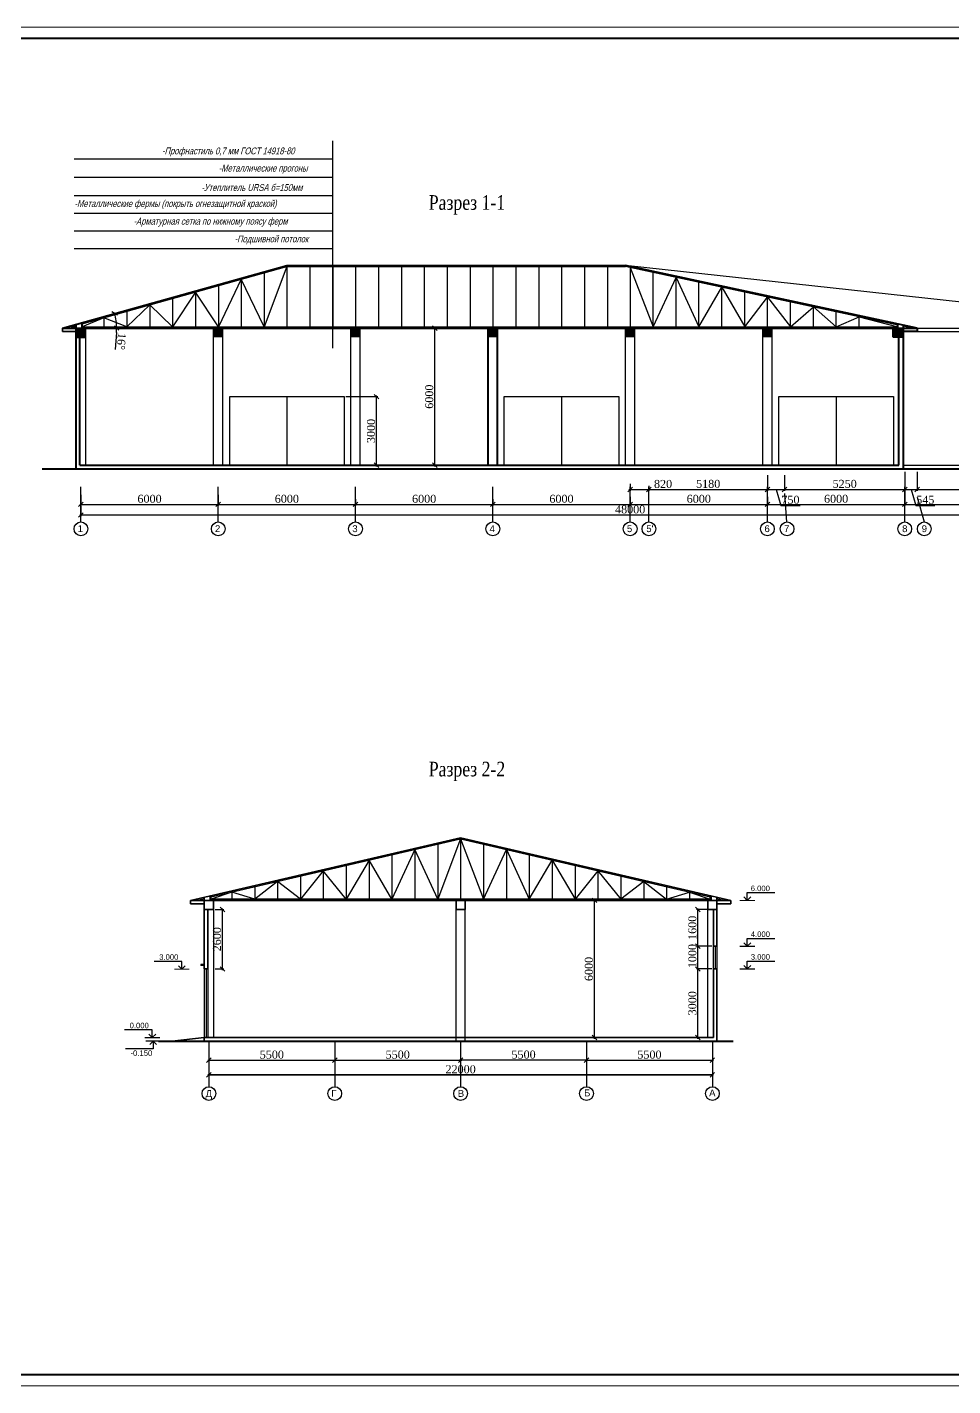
# Model space of a CAD drawing. Header units: millimetres. Extents: x 72928 to 1386960, y 320086 to 445536.
# Drawn here: x 1105131 to 1145577, y 367986 to 427386 of the extents above; entities that cross this region are included whole.
import ezdxf

# ---------------------------------------------------------------- set-up
doc = ezdxf.new("R2010")
doc.units = ezdxf.units.MM
doc.layers.get('Defpoints').update_dxf_attribs({"color": 140})
doc.layers.add('TXT', color=7, linetype='Continuous')
doc.layers.add('ђЂЊЉЂ', color=7, linetype='Continuous')
doc.styles.add('CYRILLC', font='cyrillc', dxfattribs={"width": 0.8, "height": 3})
doc.styles.add('Fayz', font='times.ttf', dxfattribs={"width": 0.8, "oblique": 1})
doc.styles.add('ira', font='arial.ttf', dxfattribs={"height": 3})
doc.styles.add('J~stule', font='dutch.ttf')
doc.dimstyles.new('J~style', dxfattribs={"dimscale": 100, "dimtxt": 3.5, "dimasz": 2, "dimexe": 0.55, "dimexo": 0.725, "dimtad": 1, "dimdec": 0, "dimdsep": 46, "dimtxsty": 'J~stule', "dimblk": 'OBLIQUE', "dimcen": 2, "dimdle": 0.5, "dimadec": 0, "dimazin": 0, "dimtfac": 1, "dimtdec": 0, "dimtmove": 0, "dimatfit": 3, "dimfxl": 1, "dimarcsym": 0})

# ---------------------------------------------------------------- blocks, each defined once
blk = doc.blocks.new('_Oblique')
at = {"color": 0, "linetype": 'ByBlock', "lineweight": -2}
blk.add_line((-0.5, -0.5), (0.5, 0.5), dxfattribs=at)
blk = doc.blocks.new('*D199')
at = {"color": 0, "lineweight": -2, "transparency": 16777216}
for p, q in [((1119052, 411232), (1120452, 411232)), ((1120397, 408182), (1120397, 411282)), ((1119052, 408232), (1120452, 408232))]:
    blk.add_line(p, q, dxfattribs=at)
at = {"layer": 'Defpoints', "color": 0, "transparency": 16777216}
for p in [(1118980, 411232), (1120397, 411232), (1118980, 408232)]:
    blk.add_point(p, dxfattribs=at)
at = {"color": 0, "lineweight": -2, "transparency": 16777216, "xscale": 200, "yscale": 200, "zscale": 200}
for p, rotation in [((1120397, 411232), 90), ((1120397, 408232), 270)]:
    blk.add_blockref('_Oblique', p, dxfattribs=dict(at, rotation=rotation))
at = {"color": 0, "transparency": 16777216, "insert": (1120156, 409732), "char_height": 350, "attachment_point": 5, "rotation": 90, "style": 'J~stule'}
blk.add_mtext('3000', dxfattribs=at)
blk = doc.blocks.new('*D200')
at = {"color": 0, "lineweight": -2, "transparency": 16777216}
for p, q in [((1122898, 414232), (1122995, 414232)), ((1122940, 408182), (1122940, 414282)), ((1122898, 408232), (1122995, 408232))]:
    blk.add_line(p, q, dxfattribs=at)
at = {"layer": 'Defpoints', "color": 0, "transparency": 16777216}
for p in [(1122825, 414232), (1122940, 414232), (1122825, 408232)]:
    blk.add_point(p, dxfattribs=at)
at = {"color": 0, "lineweight": -2, "transparency": 16777216, "xscale": 200, "yscale": 200, "zscale": 200}
for p, rotation in [((1122940, 414232), 90), ((1122940, 408232), 270)]:
    blk.add_blockref('_Oblique', p, dxfattribs=dict(at, rotation=rotation))
at = {"color": 0, "transparency": 16777216, "insert": (1122699, 411232), "char_height": 350, "attachment_point": 5, "rotation": 90, "style": 'J~stule'}
blk.add_mtext('6000', dxfattribs=at)
blk = doc.blocks.new('*D201')
at = {"color": 0, "lineweight": -2, "transparency": 16777216}
blk.add_line((1109033, 414033), (1108971, 413301), dxfattribs=at)
for start, end in [(359.99978, 15.6224), (355.14822, 359.99978)]:
    blk.add_arc((1106678, 414233), 2363, start, end, dxfattribs=at)
at = {"layer": 'Defpoints', "color": 0, "transparency": 16777216}
for p in [(1116478, 416973), (1109002, 414660), (1106678, 414233), (1106678, 414233), (1144026, 414232)]:
    blk.add_point(p, dxfattribs=at)
at = {"color": 0, "lineweight": -2, "transparency": 16777216, "xscale": 200, "yscale": 200, "zscale": 200}
for p, rotation in [((1108954, 414869), 105.6223984759458), ((1109041, 414233), 269.9997775205924)]:
    blk.add_blockref('_Oblique', p, dxfattribs=dict(at, rotation=rotation))
at = {"color": 0, "transparency": 16777216, "insert": (1109243, 413646), "char_height": 350, "attachment_point": 5, "rotation": 265.14822, "style": 'J~stule'}
blk.add_mtext('16°', dxfattribs=at)
blk = doc.blocks.new('*D130')
at = {"color": 0, "lineweight": -2, "transparency": 16777216}
for p, q in [((1107478, 406451), (1107478, 406005)), ((1155478, 406451), (1155478, 406005)), ((1107428, 406060), (1155528, 406060))]:
    blk.add_line(p, q, dxfattribs=at)
at = {"layer": 'Defpoints', "color": 0, "transparency": 16777216}
for p in [(1107478, 406523), (1155478, 406523), (1155478, 406060)]:
    blk.add_point(p, dxfattribs=at)
at = {"color": 0, "lineweight": -2, "transparency": 16777216, "xscale": 200, "yscale": 200, "zscale": 200, "rotation": 180}
blk.add_blockref('_Oblique', (1107478, 406060), dxfattribs=at)
at = {"color": 0, "lineweight": -2, "transparency": 16777216, "xscale": 200, "yscale": 200, "zscale": 200}
blk.add_blockref('_Oblique', (1155478, 406060), dxfattribs=at)
at = {"color": 0, "transparency": 16777216, "insert": (1131478, 406302), "char_height": 350, "attachment_point": 5, "style": 'J~stule'}
blk.add_mtext('48000', dxfattribs=at)
blk = doc.blocks.new('*D23')
at = {"color": 0, "lineweight": -2, "transparency": 16777216}
for p, q in [((1107478, 406947), (1107478, 406468)), ((1113477, 406947), (1113477, 406468)), ((1107428, 406523), (1113527, 406523))]:
    blk.add_line(p, q, dxfattribs=at)
at = {"layer": 'Defpoints', "color": 0, "transparency": 16777216}
for p in [(1107478, 407020), (1113477, 407020), (1113477, 406523)]:
    blk.add_point(p, dxfattribs=at)
at = {"color": 0, "lineweight": -2, "transparency": 16777216, "xscale": 200, "yscale": 200, "zscale": 200, "rotation": 180}
blk.add_blockref('_Oblique', (1107478, 406523), dxfattribs=at)
at = {"color": 0, "lineweight": -2, "transparency": 16777216, "xscale": 200, "yscale": 200, "zscale": 200}
blk.add_blockref('_Oblique', (1113477, 406523), dxfattribs=at)
at = {"color": 0, "transparency": 16777216, "insert": (1110478, 406764), "char_height": 350, "attachment_point": 5, "style": 'J~stule'}
blk.add_mtext('6000', dxfattribs=at)
blk = doc.blocks.new('*D24')
at = {"color": 0, "lineweight": -2, "transparency": 16777216}
for p, q in [((1113477, 406947), (1113477, 406468)), ((1113427, 406523), (1119527, 406523)), ((1119477, 406750), (1119477, 406468))]:
    blk.add_line(p, q, dxfattribs=at)
at = {"layer": 'Defpoints', "color": 0, "transparency": 16777216}
for p in [(1113477, 407020), (1119477, 406823), (1119477, 406523)]:
    blk.add_point(p, dxfattribs=at)
at = {"color": 0, "lineweight": -2, "transparency": 16777216, "xscale": 200, "yscale": 200, "zscale": 200, "rotation": 180}
blk.add_blockref('_Oblique', (1113477, 406523), dxfattribs=at)
at = {"color": 0, "lineweight": -2, "transparency": 16777216, "xscale": 200, "yscale": 200, "zscale": 200}
blk.add_blockref('_Oblique', (1119477, 406523), dxfattribs=at)
at = {"color": 0, "transparency": 16777216, "insert": (1116477, 406764), "char_height": 350, "attachment_point": 5, "style": 'J~stule'}
blk.add_mtext('6000', dxfattribs=at)
blk = doc.blocks.new('*D131')
at = {"color": 0, "lineweight": -2, "transparency": 16777216}
for p, q in [((1119427, 406523), (1125527, 406523)), ((1119477, 406750), (1119477, 406468)), ((1125477, 406750), (1125477, 406468))]:
    blk.add_line(p, q, dxfattribs=at)
at = {"layer": 'Defpoints', "color": 0, "transparency": 16777216}
for p in [(1119477, 406823), (1125477, 406823), (1125477, 406523)]:
    blk.add_point(p, dxfattribs=at)
at = {"color": 0, "lineweight": -2, "transparency": 16777216, "xscale": 200, "yscale": 200, "zscale": 200, "rotation": 180}
blk.add_blockref('_Oblique', (1119477, 406523), dxfattribs=at)
at = {"color": 0, "lineweight": -2, "transparency": 16777216, "xscale": 200, "yscale": 200, "zscale": 200}
blk.add_blockref('_Oblique', (1125477, 406523), dxfattribs=at)
at = {"color": 0, "transparency": 16777216, "insert": (1122477, 406764), "char_height": 350, "attachment_point": 5, "style": 'J~stule'}
blk.add_mtext('6000', dxfattribs=at)
blk = doc.blocks.new('*D132')
at = {"color": 0, "lineweight": -2, "transparency": 16777216}
for p, q in [((1125427, 406523), (1131527, 406523)), ((1125477, 406750), (1125477, 406468)), ((1131477, 406849), (1131477, 406468))]:
    blk.add_line(p, q, dxfattribs=at)
at = {"layer": 'Defpoints', "color": 0, "transparency": 16777216}
for p in [(1131477, 406921), (1125477, 406823), (1131477, 406523)]:
    blk.add_point(p, dxfattribs=at)
at = {"color": 0, "lineweight": -2, "transparency": 16777216, "xscale": 200, "yscale": 200, "zscale": 200, "rotation": 180}
blk.add_blockref('_Oblique', (1125477, 406523), dxfattribs=at)
at = {"color": 0, "lineweight": -2, "transparency": 16777216, "xscale": 200, "yscale": 200, "zscale": 200}
blk.add_blockref('_Oblique', (1131477, 406523), dxfattribs=at)
at = {"color": 0, "transparency": 16777216, "insert": (1128477, 406764), "char_height": 350, "attachment_point": 5, "style": 'J~stule'}
blk.add_mtext('6000', dxfattribs=at)
blk = doc.blocks.new('*D25')
at = {"color": 0, "lineweight": -2, "transparency": 16777216}
for p, q in [((1131427, 406523), (1137527, 406523)), ((1131477, 406849), (1131477, 406468)), ((1137477, 406849), (1137477, 406468))]:
    blk.add_line(p, q, dxfattribs=at)
at = {"layer": 'Defpoints', "color": 0, "transparency": 16777216}
for p in [(1131477, 406921), (1137477, 406921), (1137477, 406523)]:
    blk.add_point(p, dxfattribs=at)
at = {"color": 0, "lineweight": -2, "transparency": 16777216, "xscale": 200, "yscale": 200, "zscale": 200, "rotation": 180}
blk.add_blockref('_Oblique', (1131477, 406523), dxfattribs=at)
at = {"color": 0, "lineweight": -2, "transparency": 16777216, "xscale": 200, "yscale": 200, "zscale": 200}
blk.add_blockref('_Oblique', (1137477, 406523), dxfattribs=at)
at = {"color": 0, "transparency": 16777216, "insert": (1134477, 406764), "char_height": 350, "attachment_point": 5, "style": 'J~stule'}
blk.add_mtext('6000', dxfattribs=at)
blk = doc.blocks.new('*D123')
at = {"color": 0, "lineweight": -2, "transparency": 16777216}
for p, q in [((1143477, 407221), (1143477, 406468)), ((1137427, 406523), (1143527, 406523)), ((1137477, 406849), (1137477, 406468))]:
    blk.add_line(p, q, dxfattribs=at)
at = {"layer": 'Defpoints', "color": 0, "transparency": 16777216}
for p in [(1137477, 406921), (1143477, 407293), (1143477, 406523)]:
    blk.add_point(p, dxfattribs=at)
at = {"color": 0, "lineweight": -2, "transparency": 16777216, "xscale": 200, "yscale": 200, "zscale": 200, "rotation": 180}
blk.add_blockref('_Oblique', (1137477, 406523), dxfattribs=at)
at = {"color": 0, "lineweight": -2, "transparency": 16777216, "xscale": 200, "yscale": 200, "zscale": 200}
blk.add_blockref('_Oblique', (1143477, 406523), dxfattribs=at)
at = {"color": 0, "transparency": 16777216, "insert": (1140477, 406764), "char_height": 350, "attachment_point": 5, "style": 'J~stule'}
blk.add_mtext('6000', dxfattribs=at)
blk = doc.blocks.new('*D124')
at = {"color": 0, "lineweight": -2, "transparency": 16777216}
for p, q in [((1149477, 407495), (1149477, 406468)), ((1143477, 407221), (1143477, 406468)), ((1143427, 406523), (1149527, 406523))]:
    blk.add_line(p, q, dxfattribs=at)
at = {"layer": 'Defpoints', "color": 0, "transparency": 16777216}
for p in [(1149477, 407568), (1143477, 407293), (1149477, 406523)]:
    blk.add_point(p, dxfattribs=at)
at = {"color": 0, "lineweight": -2, "transparency": 16777216, "xscale": 200, "yscale": 200, "zscale": 200, "rotation": 180}
blk.add_blockref('_Oblique', (1143477, 406523), dxfattribs=at)
at = {"color": 0, "lineweight": -2, "transparency": 16777216, "xscale": 200, "yscale": 200, "zscale": 200}
blk.add_blockref('_Oblique', (1149477, 406523), dxfattribs=at)
at = {"color": 0, "transparency": 16777216, "insert": (1146477, 406764), "char_height": 350, "attachment_point": 5, "style": 'J~stule'}
blk.add_mtext('6000', dxfattribs=at)
blk = doc.blocks.new('*D15')
at = {"color": 0, "lineweight": -2, "transparency": 16777216}
for p, q in [((1131427, 407173), (1132298, 407173)), ((1131477, 407422), (1131477, 407118)), ((1132298, 407339), (1132298, 407118)), ((1132298, 407173), (1133335, 407173))]:
    blk.add_line(p, q, dxfattribs=at)
at = {"layer": 'Defpoints', "color": 0, "transparency": 16777216}
for p in [(1131477, 407494), (1132298, 407412), (1132298, 407173)]:
    blk.add_point(p, dxfattribs=at)
at = {"color": 0, "lineweight": -2, "transparency": 16777216, "xscale": 200, "yscale": 200, "zscale": 200, "rotation": 180}
blk.add_blockref('_Oblique', (1131477, 407173), dxfattribs=at)
at = {"color": 0, "lineweight": -2, "transparency": 16777216, "xscale": 200, "yscale": 200, "zscale": 200}
blk.add_blockref('_Oblique', (1132298, 407173), dxfattribs=at)
at = {"color": 0, "transparency": 16777216, "insert": (1132916, 407415), "char_height": 350, "attachment_point": 5, "style": 'J~stule'}
blk.add_mtext('820', dxfattribs=at)
blk = doc.blocks.new('*D16')
at = {"color": 0, "lineweight": -2, "transparency": 16777216}
for p, q in [((1137478, 407805), (1137478, 407118)), ((1132248, 407173), (1137528, 407173)), ((1132298, 407339), (1132298, 407118))]:
    blk.add_line(p, q, dxfattribs=at)
at = {"layer": 'Defpoints', "color": 0, "transparency": 16777216}
for p in [(1137478, 407878), (1132298, 407412), (1137478, 407173)]:
    blk.add_point(p, dxfattribs=at)
at = {"color": 0, "lineweight": -2, "transparency": 16777216, "xscale": 200, "yscale": 200, "zscale": 200, "rotation": 180}
blk.add_blockref('_Oblique', (1132298, 407173), dxfattribs=at)
at = {"color": 0, "lineweight": -2, "transparency": 16777216, "xscale": 200, "yscale": 200, "zscale": 200}
blk.add_blockref('_Oblique', (1137478, 407173), dxfattribs=at)
at = {"color": 0, "transparency": 16777216, "insert": (1134888, 407418), "char_height": 350, "attachment_point": 5, "style": 'J~stule'}
blk.add_mtext('5180', dxfattribs=at)
blk = doc.blocks.new('*D17')
at = {"color": 0, "lineweight": -2, "transparency": 16777216}
for p, q in [((1137477, 407805), (1137477, 407118)), ((1138227, 407805), (1138227, 407118)), ((1137427, 407173), (1138277, 407173)), ((1137852, 407173), (1138061, 406478)), ((1138061, 406478), (1138904, 406478))]:
    blk.add_line(p, q, dxfattribs=at)
at = {"layer": 'Defpoints', "color": 0, "transparency": 16777216}
for p in [(1137477, 407878), (1138227, 407878), (1138227, 407173)]:
    blk.add_point(p, dxfattribs=at)
at = {"color": 0, "lineweight": -2, "transparency": 16777216, "xscale": 200, "yscale": 200, "zscale": 200, "rotation": 180}
blk.add_blockref('_Oblique', (1137477, 407173), dxfattribs=at)
at = {"color": 0, "lineweight": -2, "transparency": 16777216, "xscale": 200, "yscale": 200, "zscale": 200}
blk.add_blockref('_Oblique', (1138227, 407173), dxfattribs=at)
at = {"color": 0, "transparency": 16777216, "insert": (1138482, 406722), "char_height": 350, "attachment_point": 5, "style": 'J~stule'}
blk.add_mtext('750', dxfattribs=at)
blk = doc.blocks.new('*D18')
at = {"color": 0, "lineweight": -2, "transparency": 16777216}
for p, q in [((1138227, 407805), (1138227, 407118)), ((1143477, 407950), (1143477, 407118)), ((1138177, 407173), (1143527, 407173))]:
    blk.add_line(p, q, dxfattribs=at)
at = {"layer": 'Defpoints', "color": 0, "transparency": 16777216}
for p in [(1138227, 407878), (1143477, 408023), (1143477, 407173)]:
    blk.add_point(p, dxfattribs=at)
at = {"color": 0, "lineweight": -2, "transparency": 16777216, "xscale": 200, "yscale": 200, "zscale": 200, "rotation": 180}
blk.add_blockref('_Oblique', (1138227, 407173), dxfattribs=at)
at = {"color": 0, "lineweight": -2, "transparency": 16777216, "xscale": 200, "yscale": 200, "zscale": 200}
blk.add_blockref('_Oblique', (1143477, 407173), dxfattribs=at)
at = {"color": 0, "transparency": 16777216, "insert": (1140852, 407418), "char_height": 350, "attachment_point": 5, "style": 'J~stule'}
blk.add_mtext('5250', dxfattribs=at)
blk = doc.blocks.new('*D19')
at = {"color": 0, "lineweight": -2, "transparency": 16777216}
for p, q in [((1143477, 407950), (1143477, 407118)), ((1144023, 407950), (1144023, 407118)), ((1143427, 407173), (1144073, 407173)), ((1143750, 407173), (1143959, 406478)), ((1143959, 406478), (1144791, 406478))]:
    blk.add_line(p, q, dxfattribs=at)
at = {"layer": 'Defpoints', "color": 0, "transparency": 16777216}
for p in [(1143477, 408023), (1144023, 408023), (1144023, 407173)]:
    blk.add_point(p, dxfattribs=at)
at = {"color": 0, "lineweight": -2, "transparency": 16777216, "xscale": 200, "yscale": 200, "zscale": 200, "rotation": 180}
blk.add_blockref('_Oblique', (1143477, 407173), dxfattribs=at)
at = {"color": 0, "lineweight": -2, "transparency": 16777216, "xscale": 200, "yscale": 200, "zscale": 200}
blk.add_blockref('_Oblique', (1144023, 407173), dxfattribs=at)
at = {"color": 0, "transparency": 16777216, "insert": (1144375, 406722), "char_height": 350, "attachment_point": 5, "style": 'J~stule'}
blk.add_mtext('545', dxfattribs=at)
blk = doc.blocks.new('*D20')
at = {"color": 0, "lineweight": -2, "transparency": 16777216}
for p, q in [((1144023, 407950), (1144023, 407118)), ((1149477, 407795), (1149477, 407118)), ((1143973, 407173), (1149527, 407173))]:
    blk.add_line(p, q, dxfattribs=at)
at = {"layer": 'Defpoints', "color": 0, "transparency": 16777216}
for p in [(1144023, 408023), (1149477, 407868), (1149477, 407173)]:
    blk.add_point(p, dxfattribs=at)
at = {"color": 0, "lineweight": -2, "transparency": 16777216, "xscale": 200, "yscale": 200, "zscale": 200, "rotation": 180}
blk.add_blockref('_Oblique', (1144023, 407173), dxfattribs=at)
at = {"color": 0, "lineweight": -2, "transparency": 16777216, "xscale": 200, "yscale": 200, "zscale": 200}
blk.add_blockref('_Oblique', (1149477, 407173), dxfattribs=at)
at = {"color": 0, "transparency": 16777216, "insert": (1146750, 407418), "char_height": 350, "attachment_point": 5, "style": 'J~stule'}
blk.add_mtext('5454', dxfattribs=at)
blk = doc.blocks.new('*D72')
at = {"color": 0, "lineweight": -2, "transparency": 16777216}
for p, q in [((1113071, 382254), (1113071, 381527)), ((1135071, 382254), (1135071, 381527)), ((1135121, 381582), (1113021, 381582))]:
    blk.add_line(p, q, dxfattribs=at)
at = {"layer": 'Defpoints', "color": 0, "transparency": 16777216}
for p in [(1113071, 382326), (1135071, 382326), (1113071, 381582)]:
    blk.add_point(p, dxfattribs=at)
at = {"color": 0, "lineweight": -2, "transparency": 16777216, "xscale": 200, "yscale": 200, "zscale": 200, "rotation": 180}
blk.add_blockref('_Oblique', (1113071, 381582), dxfattribs=at)
at = {"color": 0, "lineweight": -2, "transparency": 16777216, "xscale": 200, "yscale": 200, "zscale": 200}
blk.add_blockref('_Oblique', (1135071, 381582), dxfattribs=at)
at = {"color": 0, "transparency": 16777216, "insert": (1124071, 381823), "char_height": 350, "attachment_point": 5, "style": 'J~stule'}
blk.add_mtext('22000', dxfattribs=at)
blk = doc.blocks.new('*D12')
at = {"color": 0, "lineweight": -2, "transparency": 16777216}
for p, q in [((1113021, 382222), (1118621, 382222)), ((1113071, 382254), (1113071, 382167)), ((1118571, 382498), (1118571, 382167))]:
    blk.add_line(p, q, dxfattribs=at)
at = {"layer": 'Defpoints', "color": 0, "transparency": 16777216}
for p in [(1118571, 382570), (1113071, 382326), (1118571, 382222)]:
    blk.add_point(p, dxfattribs=at)
at = {"color": 0, "lineweight": -2, "transparency": 16777216, "xscale": 200, "yscale": 200, "zscale": 200, "rotation": 180}
blk.add_blockref('_Oblique', (1113071, 382222), dxfattribs=at)
at = {"color": 0, "lineweight": -2, "transparency": 16777216, "xscale": 200, "yscale": 200, "zscale": 200}
blk.add_blockref('_Oblique', (1118571, 382222), dxfattribs=at)
at = {"color": 0, "transparency": 16777216, "insert": (1115821, 382466), "char_height": 350, "attachment_point": 5, "style": 'J~stule'}
blk.add_mtext('5500', dxfattribs=at)
blk = doc.blocks.new('*D73')
at = {"color": 0, "lineweight": -2, "transparency": 16777216}
for p, q in [((1129521, 382222), (1135121, 382222)), ((1129571, 382515), (1129571, 382167)), ((1135071, 382515), (1135071, 382167))]:
    blk.add_line(p, q, dxfattribs=at)
at = {"layer": 'Defpoints', "color": 0, "transparency": 16777216}
for p in [(1129571, 382587), (1135071, 382587), (1135071, 382222)]:
    blk.add_point(p, dxfattribs=at)
at = {"color": 0, "lineweight": -2, "transparency": 16777216, "xscale": 200, "yscale": 200, "zscale": 200, "rotation": 180}
blk.add_blockref('_Oblique', (1129571, 382222), dxfattribs=at)
at = {"color": 0, "lineweight": -2, "transparency": 16777216, "xscale": 200, "yscale": 200, "zscale": 200}
blk.add_blockref('_Oblique', (1135071, 382222), dxfattribs=at)
at = {"color": 0, "transparency": 16777216, "insert": (1132321, 382466), "char_height": 350, "attachment_point": 5, "style": 'J~stule'}
blk.add_mtext('5500', dxfattribs=at)
blk = doc.blocks.new('*D74')
at = {"color": 0, "lineweight": -2, "transparency": 16777216}
for p, q in [((1124071, 382666), (1124071, 382167)), ((1129571, 382666), (1129571, 382167)), ((1129621, 382222), (1124021, 382222))]:
    blk.add_line(p, q, dxfattribs=at)
at = {"layer": 'Defpoints', "color": 0, "transparency": 16777216}
for p in [(1124071, 382739), (1129571, 382739), (1124071, 382222)]:
    blk.add_point(p, dxfattribs=at)
at = {"color": 0, "lineweight": -2, "transparency": 16777216, "xscale": 200, "yscale": 200, "zscale": 200, "rotation": 180}
blk.add_blockref('_Oblique', (1124071, 382222), dxfattribs=at)
at = {"color": 0, "lineweight": -2, "transparency": 16777216, "xscale": 200, "yscale": 200, "zscale": 200}
blk.add_blockref('_Oblique', (1129571, 382222), dxfattribs=at)
at = {"color": 0, "transparency": 16777216, "insert": (1126821, 382466), "char_height": 350, "attachment_point": 5, "style": 'J~stule'}
blk.add_mtext('5500', dxfattribs=at)
blk = doc.blocks.new('*D13')
at = {"color": 0, "lineweight": -2, "transparency": 16777216}
for p, q in [((1118521, 382222), (1124121, 382222)), ((1118571, 382498), (1118571, 382167)), ((1124071, 382498), (1124071, 382167))]:
    blk.add_line(p, q, dxfattribs=at)
at = {"layer": 'Defpoints', "color": 0, "transparency": 16777216}
for p in [(1118571, 382570), (1124071, 382570), (1124071, 382222)]:
    blk.add_point(p, dxfattribs=at)
at = {"color": 0, "lineweight": -2, "transparency": 16777216, "xscale": 200, "yscale": 200, "zscale": 200, "rotation": 180}
blk.add_blockref('_Oblique', (1118571, 382222), dxfattribs=at)
at = {"color": 0, "lineweight": -2, "transparency": 16777216, "xscale": 200, "yscale": 200, "zscale": 200}
blk.add_blockref('_Oblique', (1124071, 382222), dxfattribs=at)
at = {"color": 0, "transparency": 16777216, "insert": (1121321, 382466), "char_height": 350, "attachment_point": 5, "style": 'J~stule'}
blk.add_mtext('5500', dxfattribs=at)
blk = doc.blocks.new('*D75')
at = {"color": 0, "lineweight": -2, "transparency": 16777216}
for p, q in [((1129987, 389211), (1129860, 389211)), ((1129915, 383161), (1129915, 389261)), ((1129987, 383211), (1129860, 383211))]:
    blk.add_line(p, q, dxfattribs=at)
at = {"layer": 'Defpoints', "color": 0, "transparency": 16777216}
for p in [(1129915, 389211), (1130059, 389211), (1130059, 383211)]:
    blk.add_point(p, dxfattribs=at)
at = {"color": 0, "lineweight": -2, "transparency": 16777216, "xscale": 200, "yscale": 200, "zscale": 200}
for p, rotation in [((1129915, 389211), 90), ((1129915, 383211), 270)]:
    blk.add_blockref('_Oblique', p, dxfattribs=dict(at, rotation=rotation))
at = {"color": 0, "transparency": 16777216, "insert": (1129674, 386211), "char_height": 350, "attachment_point": 5, "rotation": 90, "style": 'J~stule'}
blk.add_mtext('6000', dxfattribs=at)
blk = doc.blocks.new('*D76')
at = {"color": 0, "lineweight": -2, "transparency": 16777216}
for p, q in [((1135049, 386211), (1134383, 386211)), ((1134438, 383161), (1134438, 386261)), ((1135049, 383211), (1134383, 383211))]:
    blk.add_line(p, q, dxfattribs=at)
at = {"layer": 'Defpoints', "color": 0, "transparency": 16777216}
for p in [(1134438, 386211), (1135121, 386211), (1135121, 383211)]:
    blk.add_point(p, dxfattribs=at)
at = {"color": 0, "lineweight": -2, "transparency": 16777216, "xscale": 200, "yscale": 200, "zscale": 200}
for p, rotation in [((1134438, 386211), 90), ((1134438, 383211), 270)]:
    blk.add_blockref('_Oblique', p, dxfattribs=dict(at, rotation=rotation))
at = {"color": 0, "transparency": 16777216, "insert": (1134197, 384711), "char_height": 350, "attachment_point": 5, "rotation": 90, "style": 'J~stule'}
blk.add_mtext('3000', dxfattribs=at)
blk = doc.blocks.new('*D77')
at = {"color": 0, "lineweight": -2, "transparency": 16777216}
for p, q in [((1135049, 387211), (1134383, 387211)), ((1134438, 386161), (1134438, 387261)), ((1135049, 386211), (1134383, 386211))]:
    blk.add_line(p, q, dxfattribs=at)
at = {"layer": 'Defpoints', "color": 0, "transparency": 16777216}
for p in [(1134438, 387211), (1135121, 387211), (1135121, 386211)]:
    blk.add_point(p, dxfattribs=at)
at = {"color": 0, "lineweight": -2, "transparency": 16777216, "xscale": 200, "yscale": 200, "zscale": 200}
for p, rotation in [((1134438, 387211), 90), ((1134438, 386211), 270)]:
    blk.add_blockref('_Oblique', p, dxfattribs=dict(at, rotation=rotation))
at = {"color": 0, "transparency": 16777216, "insert": (1134196, 386775), "char_height": 350, "attachment_point": 5, "rotation": 90, "style": 'J~stule'}
blk.add_mtext('1000', dxfattribs=at)
blk = doc.blocks.new('*D78')
at = {"color": 0, "lineweight": -2, "transparency": 16777216}
for p, q in [((1113344, 388811), (1113719, 388811)), ((1113664, 386161), (1113664, 388861)), ((1113344, 386211), (1113719, 386211))]:
    blk.add_line(p, q, dxfattribs=at)
at = {"layer": 'Defpoints', "color": 0, "transparency": 16777216}
for p in [(1113271, 388811), (1113664, 388811), (1113271, 386211)]:
    blk.add_point(p, dxfattribs=at)
at = {"color": 0, "lineweight": -2, "transparency": 16777216, "xscale": 200, "yscale": 200, "zscale": 200}
for p, rotation in [((1113664, 388811), 90), ((1113664, 386211), 270)]:
    blk.add_blockref('_Oblique', p, dxfattribs=dict(at, rotation=rotation))
at = {"color": 0, "transparency": 16777216, "insert": (1113423, 387511), "char_height": 350, "attachment_point": 5, "rotation": 90, "style": 'J~stule'}
blk.add_mtext('2600', dxfattribs=at)
blk = doc.blocks.new('*D79')
at = {"color": 0, "lineweight": -2, "transparency": 16777216}
for p, q in [((1135049, 388811), (1134383, 388811)), ((1134438, 387161), (1134438, 388861)), ((1135049, 387211), (1134383, 387211))]:
    blk.add_line(p, q, dxfattribs=at)
at = {"layer": 'Defpoints', "color": 0, "transparency": 16777216}
for p in [(1134438, 388811), (1135121, 388811), (1135121, 387211)]:
    blk.add_point(p, dxfattribs=at)
at = {"color": 0, "lineweight": -2, "transparency": 16777216, "xscale": 200, "yscale": 200, "zscale": 200}
for p, rotation in [((1134438, 388811), 90), ((1134438, 387211), 270)]:
    blk.add_blockref('_Oblique', p, dxfattribs=dict(at, rotation=rotation))
at = {"color": 0, "transparency": 16777216, "insert": (1134196, 388011), "char_height": 350, "attachment_point": 5, "rotation": 90, "style": 'J~stule'}
blk.add_mtext('1600', dxfattribs=at)

msp = doc.modelspace()

# ---------------------------------------------------------------- hatches: boundary and pattern name
h = msp.add_hatch(color=256)
h.dxf.hatch_style = 1
h.paths.add_polyline_path([(1107678.5, 414232.5), (1107277.8, 414232.6), (1107277.8, 413832.4), (1107678.5, 413832.4)])
h = msp.add_hatch(color=256)
h.dxf.hatch_style = 1
h.paths.add_polyline_path([(1113677.6, 413832.5), (1113277.6, 413832.5), (1113277.6, 414232.5), (1113677.6, 414232.5)])
h = msp.add_hatch(color=256)
h.dxf.hatch_style = 1
h.paths.add_polyline_path([(1119677.5, 413832.5), (1119277.5, 413832.5), (1119277.5, 414232.5), (1119677.5, 414232.5)])
h = msp.add_hatch(color=256)
h.dxf.hatch_style = 1
h.paths.add_polyline_path([(1125677.5, 413832.5), (1125277.5, 413832.5), (1125277.5, 414232.5), (1125677.5, 414232.5)])
h = msp.add_hatch(color=256)
h.dxf.hatch_style = 1
h.paths.add_polyline_path([(1131677.4, 413832.5), (1131277.4, 413832.5), (1131277.4, 414232.5), (1131677.4, 414232.5)])
h = msp.add_hatch(color=256)
h.dxf.hatch_style = 1
h.paths.add_polyline_path([(1137677.4, 413832.5), (1137277.4, 413832.5), (1137277.4, 414232.5), (1137677.4, 414232.5)])
h = msp.add_hatch(color=256)
h.dxf.hatch_style = 1
h.paths.add_polyline_path([(1143425.8, 414232.4), (1142964.9, 414232.4), (1142964.9, 413832.4), (1143425.8, 413832.4)])

# ---------------------------------------------------------------- linework, layer by layer
at = {"lineweight": 40}
for p, q in [((1106678.5, 414232.6), (1116478.5, 416972.9)), ((1116476.7, 416972.4), (1131277.4, 416972.6)), ((1144025.8, 414232.4), (1131277.4, 416972.6)), ((1106678.5, 414232.6), (1144025.8, 414232.4)), ((1107277.8, 408082.4), (1107277.8, 414400.2)), ((1107527.8, 414232.6), (1107527.8, 414470.1)), ((1107678.5, 413832.4), (1107678.5, 414232.5)), ((1125277.4, 408232.4), (1125277.4, 414230.7)), ((1125677.4, 408232.4), (1125677.4, 414230.7)), ((1142964.9, 413832.4), (1142964.9, 414232.4)), ((1143175.8, 414232.4), (1143175.8, 414415.1)), ((1143425.8, 411232.4), (1143425.8, 414361.4)), ((1144025.8, 414082.4), (1143425.8, 414082.4)), ((1144025.8, 414232.4), (1144025.8, 414082.4)), ((1107277.8, 413832.4), (1107678.5, 413832.4)), ((1107428.5, 408232.4), (1107428.5, 413832.4)), ((1143425.8, 413832.4), (1142964.9, 413832.4)), ((1143214.9, 411232.4), (1143214.9, 413832.4)), ((1143214.9, 408232.4), (1143214.9, 411232.4)), ((1143425.8, 408082.4), (1143425.8, 411232.4)), ((1105779.4, 408082.4), (1159344.7, 408082.4)), ((1107428.5, 408232.4), (1143214.9, 408232.4)), ((1110870.1, 383061.2), (1135978, 383061.2))]:
    msp.add_line(p, q, dxfattribs=at)
for p, q in [((1107527.8, 414418.1), (1116483.6, 416922.4)), ((1116483.6, 416922.4), (1115483.6, 414282.4)), ((1115483.6, 416642.8), (1115483.6, 414282.4)), ((1116483.6, 416922.4), (1131270.5, 416922.6)), ((1116483.6, 416922.4), (1116483.6, 414282.4)), ((1117483.6, 416922.4), (1117483.6, 414282.4)), ((1118483.6, 416922.4), (1118483.6, 414282.4)), ((1119483.6, 416922.4), (1119483.6, 414282.4)), ((1120483.6, 416922.4), (1120483.6, 414282.4)), ((1121483.6, 416922.4), (1121483.6, 414282.4)), ((1122483.6, 416922.4), (1122483.6, 414282.4)), ((1123483.6, 416922.4), (1123483.6, 414282.4)), ((1124483.6, 416922.4), (1124483.6, 414282.4)), ((1125483.6, 416922.4), (1125483.6, 414282.4)), ((1126483.6, 416922.4), (1126483.6, 414282.4)), ((1127483.6, 416922.4), (1127483.6, 414282.4)), ((1128483.6, 416922.4), (1128483.6, 414282.4)), ((1129483.6, 416922.6), (1129483.6, 414282.4)), ((1130483.6, 416922.4), (1130483.6, 414282.4)), ((1143175.8, 414364), (1131266.8, 416923.8)), ((1156277, 414232.4), (1131277.4, 416972.6)), ((1131483.6, 416877.2), (1131483.6, 414282.4)), ((1131483.6, 416877.2), (1132483.6, 414282.4)), ((1132483.6, 414282.4), (1132483.6, 416662.2)), ((1132483.6, 414282.4), (1133483.6, 416447.3)), ((1133483.6, 414282.4), (1133483.6, 416447.3)), ((1133483.6, 416447.3), (1134483.6, 414282.4)), ((1112483.6, 415803.9), (1111483.6, 414282.4)), ((1112483.6, 415803.9), (1112483.6, 414282.4)), ((1113483.6, 414282.4), (1112483.6, 415803.9)), ((1114483.6, 416363.2), (1113483.6, 414282.4)), ((1113483.6, 416083.5), (1113483.6, 414282.4)), ((1114483.6, 416363.2), (1114483.6, 414282.4)), ((1115483.6, 414282.4), (1114483.6, 416363.2)), ((1134483.6, 414282.4), (1134483.6, 416232.3)), ((1134483.6, 414282.4), (1135483.6, 416017.4)), ((1135483.6, 414282.4), (1135483.6, 416017.4)), ((1135483.6, 416017.4), (1136483.6, 414282.4)), ((1136483.6, 414282.4), (1136483.6, 415802.4)), ((1110483.6, 415244.6), (1109483.6, 414282.4)), ((1110483.6, 415244.6), (1110483.6, 414282.4)), ((1111483.6, 414282.4), (1110483.6, 415244.6)), ((1111483.6, 415524.3), (1111483.6, 414282.4)), ((1136483.6, 414282.4), (1137483.6, 415587.5)), ((1137483.6, 414232.4), (1137483.6, 415587.5)), ((1137483.6, 415587.5), (1138483.6, 414282.4)), ((1138483.6, 414232.4), (1138483.6, 415372.5)), ((1108483.6, 414685.4), (1107527.8, 414282.4)), ((1108483.6, 414685.4), (1108483.6, 414282.4)), ((1109483.6, 414282.4), (1108483.6, 414685.4)), ((1109483.6, 414965), (1109483.6, 414282.4)), ((1138483.6, 414282.4), (1139483.6, 415157.6)), ((1139483.6, 414282.4), (1139483.6, 415157.6)), ((1139483.6, 415157.6), (1140483.6, 414282.4)), ((1140483.6, 414282.4), (1140483.6, 414942.6)), ((1140483.6, 414282.4), (1141483.6, 414727.7)), ((1141483.6, 414282.4), (1141483.6, 414727.7)), ((1141483.6, 414727.7), (1143175.8, 414282.4)), ((1107042.4, 414282.4), (1107277.8, 414348.2)), ((1107042.4, 414282.4), (1107277.8, 414282.4)), ((1107527.8, 414282.4), (1143175.8, 414282.4)), ((1113277.5, 408232.4), (1113277.5, 414230.7)), ((1113677.5, 408232.4), (1113677.5, 414230.7)), ((1119277.4, 408232.4), (1119277.4, 414230.7)), ((1119677.4, 408232.4), (1119677.4, 414230.7)), ((1131277.4, 408232.4), (1131277.4, 414230.7)), ((1131677.4, 408232.4), (1131677.4, 414230.7)), ((1137277.3, 408232.4), (1137277.3, 414230.7)), ((1137677.3, 408232.4), (1137677.3, 414230.7)), ((1143787.8, 414232.4), (1143425.8, 414310.2)), ((1144025.8, 414232.4), (1156277, 414232.4)), ((1144025.8, 414082.4), (1156277, 414082.4)), ((1107678.5, 413832.4), (1107678.5, 408232.4)), ((1113978.9, 408232.4), (1113978.9, 411232.4)), ((1113978.9, 411232.4), (1118979.8, 411232.4)), ((1116479.3, 411232.4), (1116479.3, 408232.4)), ((1118979.8, 411232.4), (1118979.8, 408232.4)), ((1125978.9, 408232.4), (1125978.9, 411232.4)), ((1125978.9, 411232.4), (1130979.8, 411232.4)), ((1128479.4, 411232.4), (1128479.4, 408232.4)), ((1130979.8, 411232.4), (1130979.8, 408232.4)), ((1137978.8, 408232.4), (1137978.8, 411232.4)), ((1137978.8, 411232.4), (1142979.7, 411232.4)), ((1140479.3, 411232.4), (1140479.3, 408232.4)), ((1142979.7, 411232.4), (1142979.7, 408232.4)), ((1143425.8, 408232.4), (1155677, 408232.4)), ((1107477.8, 405752.8), (1107477.8, 407293.4)), ((1113477.5, 405752.8), (1113477.5, 407293.4)), ((1119477.4, 405752.8), (1119477.4, 407293.4)), ((1125477.4, 405752.8), (1125477.4, 407293.4)), ((1131477.4, 405752.8), (1131477.4, 407293.4)), ((1132297.8, 405752.8), (1132297.8, 407293.4)), ((1137477.3, 405752.8), (1137477.3, 407293.4)), ((1138227.9, 406997.2), (1138312.1, 405752.1)), ((1143477.3, 405752.8), (1143477.3, 407293.4)), ((1144022.7, 406843.4), (1144331.7, 405752.8)), ((1113171.2, 389366.8), (1124071.2, 391897.7)), ((1124071.2, 391897.7), (1123071.2, 389261.1)), ((1123071.2, 391665.5), (1123071.2, 389261.1)), ((1124071.2, 391897.7), (1134971.2, 389366.8)), ((1124071.2, 391897.7), (1124071.2, 389261.1)), ((1124071.2, 391897.7), (1125071.2, 389261.1)), ((1125071.2, 391665.5), (1125071.2, 389261.1)), ((1126071.2, 391486.7), (1126071.2, 389261.1)), ((1120071.2, 390968.9), (1119071.2, 389261.1)), ((1120071.2, 390968.9), (1120071.2, 389261.1)), ((1121071.2, 389261.1), (1120071.2, 390968.9)), ((1122071.2, 391433.3), (1121071.2, 389261.1)), ((1121071.2, 391201.1), (1121071.2, 389261.1)), ((1122071.2, 391433.3), (1122071.2, 389261.1)), ((1123071.2, 389261.1), (1122071.2, 391433.3)), ((1125071.2, 389261.1), (1126071.2, 391435.1)), ((1126071.2, 391435.1), (1127071.2, 389261.1)), ((1127071.2, 391201.1), (1127071.2, 389261.1)), ((1127071.2, 389261.1), (1128071.2, 390968.9)), ((1128071.2, 390968.9), (1128071.2, 389261.1)), ((1128071.2, 390968.9), (1129071.2, 389261.1)), ((1118071.2, 390504.6), (1117071.2, 389261.1)), ((1117071.2, 390272.4), (1117071.2, 389261.1)), ((1118071.2, 390504.6), (1118071.2, 389261.1)), ((1119071.2, 389261.1), (1118071.2, 390504.6)), ((1119071.2, 390736.8), (1119071.2, 389261.1)), ((1129071.2, 390736.8), (1129071.2, 389261.1)), ((1130071.2, 390504.6), (1129071.2, 389261.1)), ((1130071.2, 390504.6), (1130071.2, 389261.1)), ((1130071.2, 390504.6), (1131071.2, 389261.1)), ((1131071.2, 390272.4), (1131071.2, 389261.1)), ((1116071.2, 390040.2), (1115071.2, 389261.1)), ((1115071.2, 389808), (1115071.2, 389261.1)), ((1116071.2, 390040.2), (1116071.2, 389261.1)), ((1117071.2, 389261.1), (1116071.2, 390040.2)), ((1132071.2, 390040.2), (1131071.2, 389261.1)), ((1132071.2, 390040.2), (1132071.2, 389261.1)), ((1132071.2, 390040.2), (1133071.2, 389261.1)), ((1133071.2, 389808), (1133071.2, 389261.1)), ((1112500.4, 389211.1), (1112871.2, 389297.2)), ((1114071.2, 389575.8), (1113171.2, 389261.1)), ((1113171.2, 389261.1), (1113171.2, 389366.8)), ((1113171.2, 389261.1), (1134971.2, 389261.1)), ((1134971.2, 389261.1), (1113171.2, 389261.1)), ((1113271.2, 389211.1), (1113271.2, 383211.2)), ((1114071.2, 389575.8), (1114071.2, 389261.1)), ((1115071.2, 389261.1), (1114071.2, 389575.8)), ((1123871.2, 383061.2), (1123871.1, 389211.2)), ((1124271.1, 389211.2), (1123871.1, 389211.2)), ((1124271.2, 383061.2), (1124271.1, 389211.2)), ((1133071.2, 389261.1), (1134071.2, 389574.1)), ((1133571.2, 389211.2), (1133571.2, 389211.2)), ((1134071.2, 389575.8), (1134071.2, 389261.1)), ((1134071.2, 389574.1), (1134971.2, 389261.1)), ((1134571.2, 389211.2), (1134571.2, 389211.2)), ((1134871.2, 383211.2), (1134871.2, 389211.2)), ((1134971.2, 389261.1), (1134971.2, 389366.8)), ((1135271.2, 389297.2), (1135641.3, 389211.2)), ((1136594, 389205.7), (1136441.8, 389357.9)), ((1136594, 389547), (1137799.6, 389547)), ((1136594, 389205.7), (1136594, 389547)), ((1136594, 389205.7), (1136746.2, 389357.9)), ((1136597.2, 387202.4), (1136445, 387354.6)), ((1136597.2, 387543.6), (1137802.8, 387543.6)), ((1136597.2, 387202.4), (1136597.2, 387543.6)), ((1136597.2, 387202.4), (1136749.4, 387354.6)), ((1135196.2, 387211.2), (1135196.2, 386211.2)), ((1111887.8, 386543.7), (1110682.2, 386543.7)), ((1111887.8, 386202.4), (1111735.6, 386354.6)), ((1111887.8, 386202.4), (1111887.8, 386543.7)), ((1111887.8, 386202.4), (1112040, 386354.6)), ((1112871.2, 386411.2), (1112721.2, 386411.2)), ((1112721.2, 386411.2), (1112721.2, 386361.2)), ((1112871.2, 386361.2), (1112721.2, 386361.2)), ((1112871.2, 386361.2), (1112871.2, 386411.2)), ((1112871.2, 386211.2), (1112871.2, 383211.2)), ((1112946.2, 386211.2), (1112946.2, 383211.2)), ((1113021.2, 386211.2), (1113021.2, 383211.2)), ((1136597.3, 386210.7), (1136445.1, 386362.9)), ((1136597.3, 386552), (1137802.9, 386552)), ((1136597.3, 386210.7), (1136597.3, 386552)), ((1136597.3, 386210.7), (1136749.5, 386362.9)), ((1110596, 383552), (1109390.4, 383552)), ((1110596, 383210.7), (1110443.8, 383363)), ((1110596, 383210.7), (1110596, 383552)), ((1110596, 383210.7), (1110748.2, 383363)), ((1110635.5, 382718), (1109429.9, 382718)), ((1110635.5, 383059.3), (1110483.3, 382907.1)), ((1110635.5, 383059.3), (1110787.7, 382907.1)), ((1110635.5, 383059.3), (1110635.5, 382718)), ((1113071.2, 383061.2), (1113071.2, 381061.2)), ((1118571.2, 383061.2), (1118571.2, 381061.2)), ((1124071.2, 383061.2), (1124071.2, 381061.2)), ((1129571.2, 383061.2), (1129571.2, 381061.2)), ((1135071.2, 383061.2), (1135071.2, 381061.2)), ((1113071.2, 381581.5), (1135071.2, 381581.5))]:
    msp.add_line(p, q)
at = {"lineweight": 35}
for p, q in [((1106678.5, 414232.4), (1106678.5, 414082.4)), ((1106678.5, 414082.4), (1107278.5, 414082.4)), ((1112271.2, 389211.2), (1124071.2, 391951.1)), ((1124071.2, 391951.1), (1135871.2, 389211.2)), ((1112271.2, 389211.1), (1135871.2, 389211.2)), ((1112271.2, 389211.1), (1112271.2, 389061.1)), ((1112871.2, 389350.6), (1112871.2, 386211.2)), ((1113121.2, 389408.6), (1113121.2, 389211.1)), ((1113271.2, 389211.1), (1113271.2, 388811.1)), ((1123871.1, 389211.2), (1123871.1, 388811.2)), ((1124271.1, 388811.2), (1124271.1, 389211.2)), ((1134871.2, 389211.2), (1134871.2, 388811.2)), ((1135021.2, 389211.2), (1135021.2, 389408.6)), ((1135271.2, 387211.2), (1135271.2, 389350.6)), ((1135871.2, 389211.2), (1135871.2, 389061.2)), ((1112271.2, 389061.1), (1112871.2, 389061.1)), ((1113271.2, 388811.1), (1112871.2, 388811.1)), ((1113021.2, 388811.1), (1113021.2, 386211.2)), ((1123871.1, 388811.2), (1124271.1, 388811.2)), ((1134871.2, 388811.2), (1135271.2, 388811.2)), ((1135121.2, 387211.2), (1135121.2, 388811.2)), ((1135871.2, 389061.2), (1135271.2, 389061.2)), ((1135121.2, 387211.2), (1135271.2, 387211.2)), ((1135271.2, 387211.2), (1135121.2, 387211.2)), ((1113021.2, 386211.2), (1112871.2, 386211.2)), ((1135121.2, 386211.2), (1135271.2, 386211.2)), ((1135271.2, 386211.2), (1135121.2, 386211.2)), ((1135121.2, 383211.2), (1135121.2, 386211.2)), ((1135271.2, 383061.2), (1135271.2, 386211.2)), ((1111471.2, 383061.2), (1112871.2, 383211.2)), ((1112871.2, 383211.2), (1112871.2, 383061.2)), ((1112871.2, 383211.2), (1135121.2, 383211.2))]:
    msp.add_line(p, q, dxfattribs=at)
at = {"lineweight": 20}
msp.add_lwpolyline([(1080732.2, 367986.1), (1184832.2, 367986.1), (1184832.2, 427386.1), (1080732.2, 427386.1)], close=True, dxfattribs=at)
at = {"lineweight": 40}
msp.add_lwpolyline([(1082732.2, 368486.1), (1184332.2, 368486.1), (1184332.2, 426886.1), (1082732.2, 426886.1)], close=True, dxfattribs=at)
at = {"const_width": 50}
for points in [[(1136927.1, 389205.7), (1136260.9, 389205.7)], [(1136930.3, 387202.4), (1136264.1, 387202.4)], [(1111554.7, 386202.4), (1112220.9, 386202.4)], [(1136930.4, 386210.7), (1136264.2, 386210.7)], [(1110262.9, 383210.7), (1110929.1, 383210.7)], [(1110302.4, 383059.3), (1110968.6, 383059.3)], [(1110302.4, 383059.3), (1110968.6, 383059.3)]]:
    msp.add_lwpolyline(points, dxfattribs=at)
msp.add_lwpolyline([(1135121.2, 387211.2), (1135271.2, 387211.2), (1135271.2, 386211.2), (1135121.2, 386211.2)], close=True)
for centre in [(1107477.8, 405452.8), (1113477.5, 405452.8), (1119477.4, 405452.8), (1125477.4, 405452.8), (1131477.4, 405452.8), (1132297.8, 405452.8), (1137477.3, 405452.8), (1138332.3, 405452.8), (1143477.3, 405452.8), (1144331.7, 405452.8), (1113071.2, 380761.2), (1118571.2, 380761.2), (1124071.2, 380761.2), (1129571.2, 380761.2), (1135071.2, 380761.2)]:
    msp.add_circle(centre, 300)
at = {"layer": 'TXT', "color": 0}
msp.add_line((1118483.6, 413348.7), (1118483.6, 422411.8), dxfattribs=at)
at = {"layer": 'TXT'}
for p, q in [((1118483.6, 421614.1), (1107177.8, 421614.1)), ((1118483.6, 421614.1), (1107177.8, 421614.1)), ((1118483.6, 420814.1), (1107177.8, 420814.1)), ((1118483.6, 420014.1), (1107177.8, 420014.1)), ((1118483.6, 420014.1), (1107177.8, 420014.1)), ((1118483.6, 419240.1), (1107177.8, 419240.1)), ((1118483.6, 419240.1), (1107177.8, 419240.1)), ((1118483.6, 418466.1), (1107177.8, 418466.1)), ((1118483.6, 417692.1), (1107177.8, 417692.1))]:
    msp.add_line(p, q, dxfattribs=at)

# ---------------------------------------------------------------- texts
at = {"style": 'CYRILLC', "oblique": 15, "width": 0.8}
for s, p in [('-Профнастиль 0,7 мм ГОСТ 14918-80', (1111024.2, 421825.7)), ('-Металлические прогоны ', (1113498.9, 421070.4)), ('-Утеплитель URSA б=150мм', (1112744.7, 420225.8)), ('-Металлические фермы (покрыть огнезащитной краской)', (1107197.3, 419524.9)), ('-Арматурная сетка по нижному поясу ферм', (1109780.2, 418750.9)), ('-Подшивной потолок', (1114191.6, 417976.9))]:
    msp.add_text(s, height=300, dxfattribs=at).set_placement(p)
at = {"lineweight": 20, "style": 'ira'}
for s, p in [('6.000', (1136746.5, 389614.8)), ('4.000', (1136749.6, 387611.5)), ('3.000', (1110898.5, 386611.5)), ('3.000', (1136749.7, 386619.8)), ('0.000', (1109606.7, 383619.8)), ('-0.150', (1109646.2, 382413.3))]:
    msp.add_text(s, height=240, dxfattribs=at).set_placement(p)
at = {"lineweight": 20, "char_height": 640, "attachment_point": 1, "style": 'Fayz'}
for s, insert in [('Разрез 1-1', (1122672.6, 420041.8)), ('Разрез 2-2', (1122672.6, 395270.8))]:
    msp.add_mtext(s, dxfattribs=dict(at, insert=insert))
at = {"layer": 'ђЂЊЉЂ', "color": 7, "style": 'ira'}
for s, p in [('1', (1107337.2, 405310.1)), ('2', (1113336.8, 405310.1)), ('3', (1119336.8, 405310.1)), ('4', (1125336.8, 405310.1)), ('5', (1131336.7, 405310.1)), ("5'", (1132181.6, 405310.1)), ('6', (1137346.3, 405310.1)), ('7', (1138201.3, 405310.1)), ('8', (1143362.2, 405310.1)), ('9', (1144216.6, 405310.1)), ('Д', (1112924.3, 380614.1)), ('Г', (1118422.7, 380621.2)), ('B', (1123945.5, 380619.8)), ('Б', (1129465, 380642.5)), ('A', (1134928.5, 380640.5))]:
    msp.add_text(s, height=300, dxfattribs=at).set_placement(p)

# ---------------------------------------------------------------- dimensions: what is measured, and where the dimension line sits
dim = msp.add_angular_dim_2l(base=(1109002.2, 414659.7), line1=((1106678.5, 414232.6), (1116478.5, 416972.9)), line2=((1106678.5, 414232.6), (1144025.8, 414232.4)), dimstyle='J~style')
dim.commit()
dim.dimension.update_dxf_attribs({"geometry": '*D201', "text_midpoint": (1109243, 413646.2)})
for base, p1, p2, angle, picture, middle in [((1122939.5, 414232.5), (1122825.3, 408232.4), (1122825.3, 414232.5), 90, '*D200', (1122698.5, 411232.4)), ((1120396.9, 411232.4), (1118979.8, 408232.4), (1118979.8, 411232.4), 90, '*D199', (1120155.8, 409732.4)), ((1129914.8, 389211.2), (1130059.3, 383211.2), (1130059.2, 389211.2), 90, '*D75', (1129673.8, 386211.2)), ((1113664.1, 388811.1), (1113271.2, 386211.2), (1113271.2, 388811.1), 90, '*D78', (1113423.1, 387511.2)), ((1134437.9, 388811.2), (1135121.2, 387211.2), (1135121.2, 388811.2), 90, '*D79', (1134195.7, 388011.2)), ((1134437.9, 386211.2), (1135121.2, 383211.2), (1135121.2, 386211.2), 90, '*D76', (1134196.9, 384711.2)), ((1118571.2, 382221.6), (1113071.2, 382326.5), (1118571.2, 382570.4), 180, '*D12', (1115821.2, 382466.4)), ((1124071.2, 382221.6), (1118571.2, 382570.4), (1124071.2, 382570.4), 180, '*D13', (1121321.2, 382466.4)), ((1124071.2, 382221.6), (1129571.2, 382738.6), (1124071.2, 382738.6), 180, '*D74', (1126821.2, 382466.4)), ((1135071.2, 382221.6), (1129571.2, 382587.2), (1135071.2, 382587.2), 180, '*D73', (1132321.2, 382466.4)), ((1113071.2, 381581.5), (1135071.2, 382326.5), (1113071.2, 382326.5), 180, '*D72', (1124071.2, 381822.5))]:
    dim = msp.add_linear_dim(base=base, p1=p1, p2=p2, angle=angle, dimstyle='J~style')
    dim.commit()
    dim.dimension.update_dxf_attribs({"geometry": picture, "text_midpoint": middle})
for base, p1, p2, picture, middle in [((1132297.8, 407173.3), (1131477.4, 407494.5), (1132297.8, 407411.6), '*D15', (1132916.3, 407414.5)), ((1113477.5, 406523.1), (1107477.8, 407019.6), (1113477.5, 407019.6), '*D23', (1110477.6, 406764.1)), ((1155478, 406060.4), (1107477.8, 406523.1), (1155478, 406523.1), '*D130', (1131477.9, 406301.7))]:
    dim = msp.add_linear_dim(base=base, p1=p1, p2=p2, dimstyle='J~style')
    dim.commit()
    dim.dimension.update_dxf_attribs({"geometry": picture, "text_midpoint": middle})
for base, p1, p2, picture, middle in [((1137478.3158, 407173.2534), (1132297.8259, 407411.5814), (1137478.3158, 407877.8765), '*D16', (1134888.0709, 407418.035)), ((1138226.9, 407173.3), (1137477.3, 407877.9), (1138226.9, 407877.9), '*D17', (1138123.3, 406722.4)), ((1143477.3, 407173.3), (1138226.9, 407877.9), (1143477.3, 408022.9), '*D18', (1140852.1, 407418)), ((1144022.7, 407173.3), (1143477.3, 408022.9), (1144022.7, 408022.9), '*D19', (1144021.2, 406722.4)), ((1149477, 406523.1), (1143477.3, 407293.4), (1149477, 407567.7), '*D124', (1146477.1, 406764.1)), ((1149477, 407173.3), (1144022.7, 408022.9), (1149477, 407867.9), '*D20', (1146749.9, 407418)), ((1119477.4, 406523.1), (1113477.5, 407019.6), (1119477.4, 406822.7), '*D24', (1116477.4, 406764.1)), ((1125477.4, 406523.1), (1119477.4, 406822.7), (1125477.4, 406822.7), '*D131', (1122477.4, 406764.1)), ((1131477.4, 406523.1), (1125477.4, 406822.7), (1131477.4, 406921.1), '*D132', (1128477.4, 406764.1)), ((1137477.3, 406523.1), (1131477.4, 406921.1), (1137477.3, 406921.1), '*D25', (1134477.3, 406764.1)), ((1143477.3, 406523.1), (1137477.3, 406921.1), (1143477.3, 407293.4), '*D123', (1140477.3, 406764.1))]:
    dim = msp.add_linear_dim(base=base, p1=p1, p2=p2, dimstyle='J~style', override={"dimtmove": 1})
    dim.commit()
    dim.dimension.update_dxf_attribs({"geometry": picture, "text_midpoint": middle})
dim = msp.add_linear_dim(base=(1134437.9, 387211.2), p1=(1135121.2, 386211.2), p2=(1135121.2, 387211.2), angle=90, dimstyle='J~style')
dim.commit()
dim.dimension.update_dxf_attribs({"geometry": '*D77', "text_midpoint": (1134437.9, 386775.5), "dimtype": 160})

doc.saveas('drawing.dxf')
